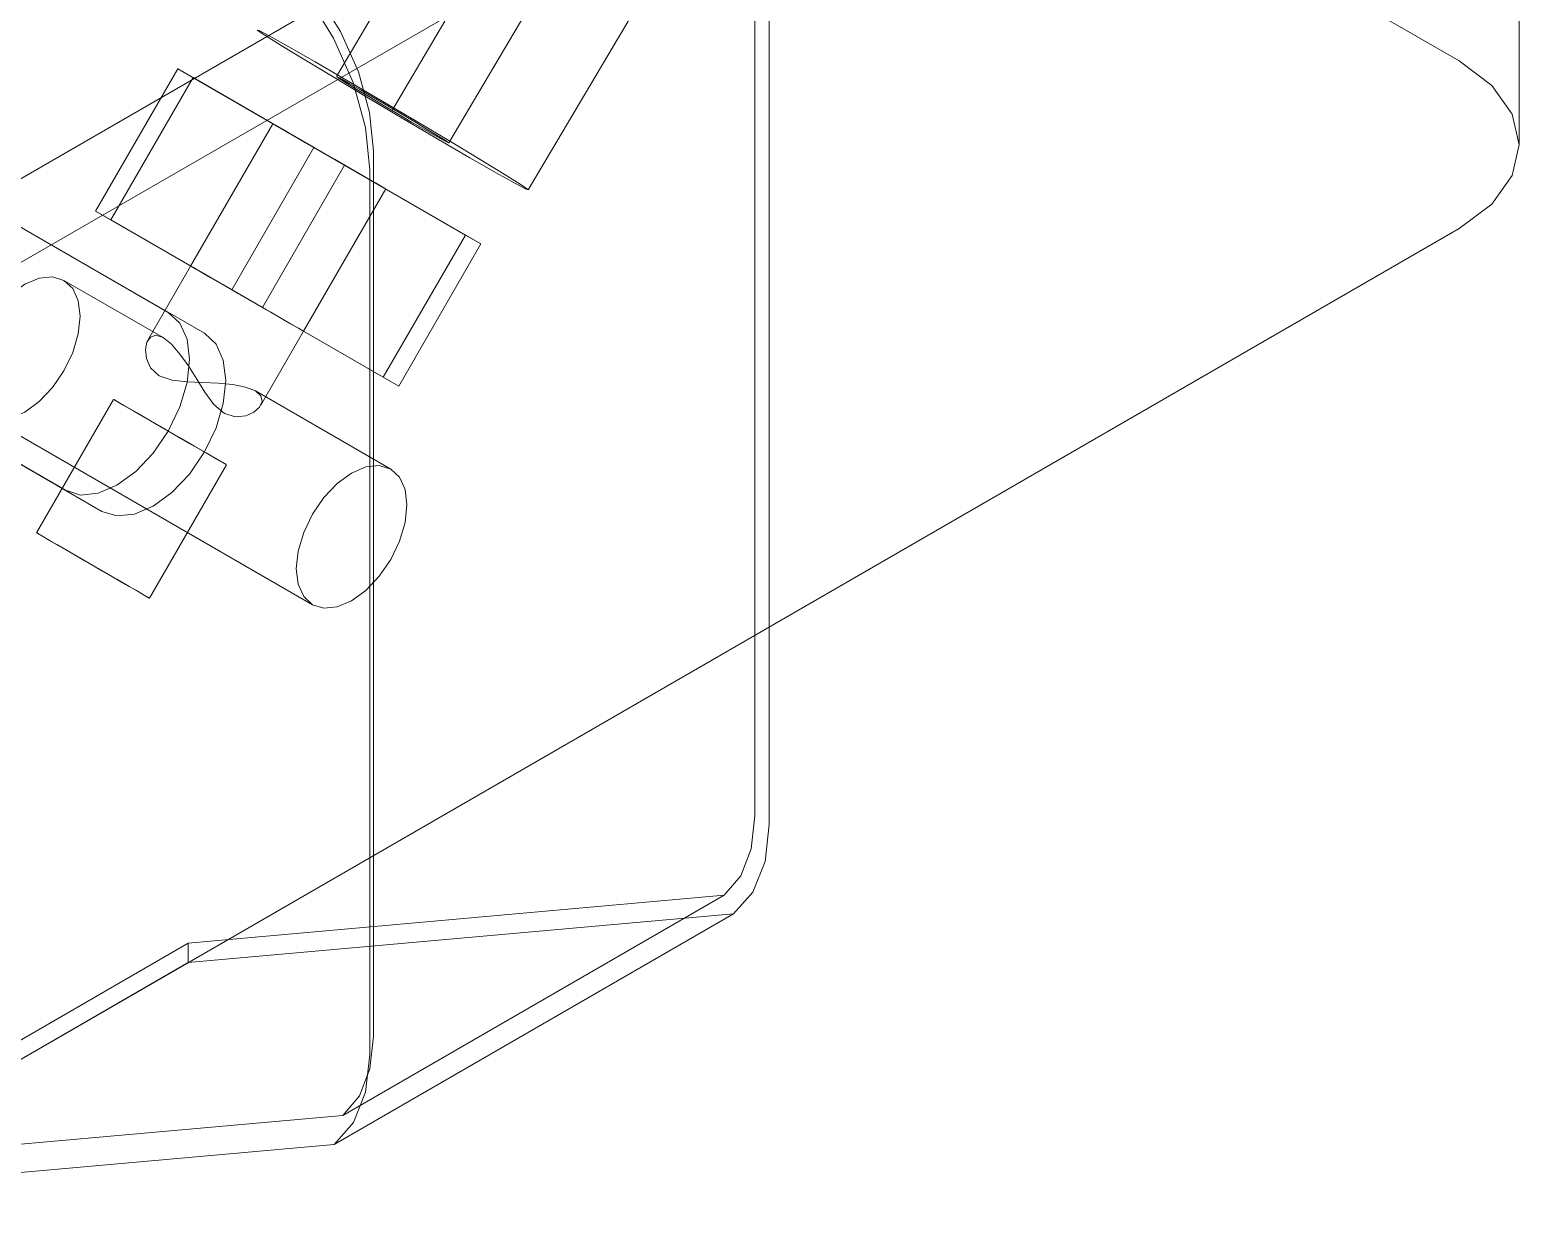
# Model space of a CAD drawing. Header units: millimetres. Extents: x -88595 to 880822, y -1054509 to -148035.
# Drawn here: x 413085.6 to 413230.6, y -310623.9 to -310508.6 of the extents above; entities that cross this region are included whole.
import ezdxf

# ---------------------------------------------------------------- set-up
doc = ezdxf.new("R2010")
doc.units = ezdxf.units.MM
doc.linetypes.add('$12$ADSK_Осевая', pattern=[14, 10, -2, 0, -2])
for name, color, linetype, lineweight in [('Изоляция', 7, 'Continuous', 18), ('Оборудование', 7, 'Continuous', 18), ('Трубопровод', 7, 'Continuous', 18)]:
    doc.layers.add(name, color=color, linetype=linetype, lineweight=lineweight)

# ---------------------------------------------------------------- blocks, each defined once
blk = doc.blocks.new('$0$ADSK_Наружный блок кондиционера сплит-системы1 - AS24TL5HRA-A-4475077-В_ОВ3_4')
at = {"layer": 'Оборудование'}
for p, q in [((-4032.74, 2861.18), (-4032.74, 3304.54)), ((-4576, 3179.62), (-4038.6, 2869.35)), ((-4330.28, 2762.18), (-4061.58, 2917.32)), ((-4098.71, 2904.05), (-4293.16, 2791.78)), ((-4107.19, 2795.85), (-4107.19, 2882.03)), ((-4105.78, 2881.22), (-4105.78, 2795.03)), ((-4171.37, 2854.73), (-4163.37, 2868.58)), ((-4169.88, 2853.87), (-4161.88, 2867.72)), ((-4161.88, 2867.72), (-4163.37, 2868.58)), ((-4163.37, 2868.58), (-4150.1, 2860.92)), ((-4147.12, 2859.2), (-4161.88, 2867.72)), ((-4154.11, 2863.24), (-4162.11, 2849.38)), ((-4158.1, 2847.07), (-4150.1, 2860.92)), ((-4150.1, 2860.92), (-4135.35, 2852.4)), ((-4144.31, 2860.6), (-4144.31, 2774.41)), ((-4189.29, 2859.3), (-4164.29, 2844.87)), ((-4155.12, 2845.35), (-4147.12, 2859.2)), ((-4133.85, 2851.54), (-4147.12, 2859.2)), ((-4144.67, 2772.58), (-4144.67, 2858.76)), ((-4160.76, 2842.83), (-4185.76, 2857.26)), ((-4151.11, 2843.03), (-4143.11, 2856.89)), ((-4158.1, 2847.07), (-4171.37, 2854.73)), ((-4171.37, 2854.73), (-4169.88, 2853.87)), ((-4038.6, 2853.02), (-4204.77, 2757.08)), ((-4169.88, 2853.87), (-4155.12, 2845.35)), ((-4135.35, 2852.4), (-4143.35, 2838.55)), ((-4141.85, 2837.69), (-4133.85, 2851.54)), ((-4135.35, 2852.4), (-4133.85, 2851.54)), ((-4162.11, 2849.38), (-4166.27, 2842.18)), ((-4164.79, 2842.41), (-4174.45, 2847.98)), ((-4143.35, 2838.55), (-4158.1, 2847.07)), ((-4155.12, 2845.35), (-4141.85, 2837.69)), ((-4155.28, 2835.83), (-4151.11, 2843.03)), ((-4174.29, 2827.55), (-4199.29, 2841.98)), ((-4195.76, 2839.94), (-4170.76, 2825.5)), ((-4141.85, 2837.69), (-4143.35, 2838.55)), ((-4142.63, 2829.61), (-4155.81, 2837.22)), ((-4169.61, 2836.39), (-4177.11, 2823.4)), ((-4182.07, 2834.78), (-4150.25, 2816.41)), ((-4166.11, 2817.05), (-4158.61, 2830.04)), ((-4162.35, 2783.46), (-4110.17, 2788.12)), ((-4110.17, 2788.12), (-4147.29, 2766.69)), ((-4109.25, 2786.32), (-4162.35, 2781.57)), ((-4148.14, 2763.86), (-4109.25, 2786.32)), ((-4199.47, 2762.03), (-4162.35, 2783.46)), ((-4162.35, 2781.57), (-4162.35, 2783.46)), ((-4162.35, 2781.57), (-4201.24, 2759.12)), ((-4147.29, 2766.69), (-4199.47, 2762.03)), ((-4201.24, 2759.12), (-4148.14, 2763.86))]:
    blk.add_line(p, q, dxfattribs=at)
for points in [[(-4144.67, 2858.76, 0), (-4145.07, 2862.88, 0), (-4146.27, 2867.24, 0), (-4148.19, 2871.57, 0), (-4150.71, 2875.64, 0), (-4153.7, 2879.21, 0)], [(-4152.55, 2879.1, 0), (-4149.82, 2875.89, 0), (-4147.52, 2872.21, 0), (-4145.78, 2868.28, 0), (-4144.69, 2864.34, 0), (-4144.31, 2860.6, 0)], [(-4038.6, 2869.35, 0), (-4035.42, 2866.96, 0), (-4033.43, 2864.17, 0), (-4032.74, 2861.18, 0), (-4033.43, 2858.19, 0), (-4035.42, 2855.41, 0), (-4038.6, 2853.02, 0)], [(-4151.79, 2861.9, 0), (-4152.84, 2862.51, 0), (-4153.61, 2862.95, 0), (-4154.03, 2863.19, 0), (-4154.09, 2863.23, 0), (-4153.77, 2863.04, 0), (-4153.1, 2862.66, 0), (-4152.13, 2862.09, 0), (-4150.92, 2861.39, 0), (-4149.54, 2860.6, 0), (-4148.11, 2859.77, 0), (-4146.71, 2858.96, 0), (-4145.44, 2858.23, 0)], [(-4145.44, 2858.23, 0), (-4144.39, 2857.62, 0), (-4143.62, 2857.18, 0), (-4143.19, 2856.93, 0), (-4143.14, 2856.9, 0), (-4143.46, 2857.09, 0), (-4144.12, 2857.47, 0), (-4145.1, 2858.03, 0), (-4146.31, 2858.73, 0), (-4147.68, 2859.53, 0), (-4149.12, 2860.35, 0), (-4150.52, 2861.16, 0), (-4151.79, 2861.9, 0)], [(-4174.45, 2847.98, 0), (-4175.56, 2848.33, 0), (-4176.86, 2848.2, 0), (-4178.26, 2847.6, 0), (-4179.65, 2846.59, 0), (-4180.95, 2845.21, 0), (-4182.07, 2843.58, 0), (-4182.92, 2841.8, 0), (-4183.46, 2839.99, 0), (-4183.64, 2838.27, 0), (-4183.46, 2836.77, 0), (-4182.92, 2835.58, 0), (-4182.07, 2834.78, 0)], [(-4153.44, 2844.37, 0), (-4154.71, 2845.11, 0), (-4156.11, 2845.92, 0), (-4157.54, 2846.74, 0), (-4158.92, 2847.54, 0), (-4160.13, 2848.24, 0), (-4161.1, 2848.8, 0), (-4161.77, 2849.19, 0), (-4162.09, 2849.37, 0), (-4162.03, 2849.34, 0), (-4161.61, 2849.09, 0), (-4160.84, 2848.65, 0), (-4159.79, 2848.04, 0)], [(-4153.44, 2844.37, 0), (-4154.71, 2845.11, 0), (-4156.11, 2845.92, 0), (-4157.54, 2846.74, 0), (-4158.92, 2847.54, 0), (-4160.13, 2848.24, 0), (-4161.1, 2848.8, 0), (-4161.77, 2849.19, 0), (-4162.09, 2849.37, 0), (-4162.03, 2849.34, 0), (-4161.61, 2849.09, 0), (-4160.84, 2848.65, 0), (-4159.79, 2848.04, 0)], [(-4182.07, 2834.78, 0), (-4180.95, 2834.44, 0), (-4179.65, 2834.57, 0), (-4178.26, 2835.16, 0), (-4176.86, 2836.18, 0), (-4175.56, 2837.55, 0), (-4174.45, 2839.18, 0), (-4173.59, 2840.96, 0), (-4173.05, 2842.78, 0), (-4172.87, 2844.49, 0), (-4173.05, 2846, 0), (-4173.59, 2847.19, 0), (-4174.45, 2847.98, 0)], [(-4159.79, 2848.04, 0), (-4158.52, 2847.31, 0), (-4157.12, 2846.5, 0), (-4155.68, 2845.67, 0), (-4154.31, 2844.88, 0), (-4153.1, 2844.18, 0), (-4152.12, 2843.61, 0), (-4151.46, 2843.23, 0), (-4151.14, 2843.05, 0), (-4151.19, 2843.08, 0), (-4151.62, 2843.32, 0), (-4152.39, 2843.77, 0), (-4153.44, 2844.37, 0)], [(-4159.79, 2848.04, 0), (-4158.52, 2847.31, 0), (-4157.12, 2846.5, 0), (-4155.68, 2845.67, 0), (-4154.31, 2844.88, 0), (-4153.1, 2844.18, 0), (-4152.12, 2843.61, 0), (-4151.46, 2843.23, 0), (-4151.14, 2843.05, 0), (-4151.19, 2843.08, 0), (-4151.62, 2843.32, 0), (-4152.39, 2843.77, 0), (-4153.44, 2844.37, 0)], [(-4164.29, 2844.87, 0), (-4163.17, 2843.82, 0), (-4162.46, 2842.26, 0), (-4162.22, 2840.29, 0), (-4162.46, 2838.04, 0), (-4163.17, 2835.66, 0), (-4164.29, 2833.32, 0), (-4165.76, 2831.18, 0), (-4167.46, 2829.38, 0), (-4169.29, 2828.04, 0), (-4171.12, 2827.26, 0), (-4172.83, 2827.09, 0), (-4174.29, 2827.55, 0)], [(-4170.76, 2825.5, 0), (-4169.29, 2825.05, 0), (-4167.59, 2825.22, 0), (-4165.76, 2826, 0), (-4163.93, 2827.33, 0), (-4162.22, 2829.13, 0), (-4160.76, 2831.28, 0), (-4159.63, 2833.62, 0), (-4158.93, 2835.99, 0), (-4158.69, 2838.25, 0), (-4158.93, 2840.22, 0), (-4159.63, 2841.78, 0), (-4160.76, 2842.83, 0)], [(-4164.79, 2842.41, 0), (-4165.49, 2842.64, 0), (-4166.02, 2842.47, 0), (-4166.37, 2841.98, 0), (-4166.51, 2841.26, 0), (-4166.41, 2840.39, 0), (-4166.02, 2839.47, 0), (-4165.18, 2838.7, 0)], [(-4158.83, 2835.03, 0), (-4159.84, 2835.91, 0), (-4160.72, 2837.1, 0), (-4161.52, 2838.38, 0), (-4162.33, 2839.65, 0), (-4163.16, 2840.81, 0), (-4163.99, 2841.77, 0), (-4164.79, 2842.41, 0)], [(-4165.18, 2838.7, 0), (-4163.92, 2838.26, 0), (-4162.45, 2838.1, 0), (-4160.94, 2838.04, 0), (-4159.44, 2837.98, 0), (-4158.01, 2837.85, 0), (-4156.76, 2837.6, 0), (-4155.81, 2837.22, 0)], [(-4155.81, 2837.22, 0), (-4155.27, 2836.74, 0), (-4155.14, 2836.19, 0), (-4155.4, 2835.65, 0), (-4155.96, 2835.16, 0), (-4156.75, 2834.81, 0), (-4157.74, 2834.7, 0), (-4158.83, 2835.03, 0)], [(-4160.94, 2831.38, 0), (-4162.21, 2832.12, 0), (-4163.61, 2832.93, 0), (-4165.04, 2833.75, 0), (-4166.42, 2834.55, 0), (-4167.63, 2835.25, 0), (-4168.6, 2835.81, 0), (-4169.27, 2836.2, 0), (-4169.59, 2836.38, 0), (-4169.53, 2836.35, 0), (-4169.11, 2836.1, 0), (-4168.34, 2835.66, 0), (-4167.29, 2835.05, 0)], [(-4167.29, 2835.05, 0), (-4166.02, 2834.32, 0), (-4164.62, 2833.51, 0), (-4163.18, 2832.68, 0), (-4161.81, 2831.89, 0), (-4160.6, 2831.19, 0), (-4159.62, 2830.62, 0), (-4158.96, 2830.24, 0), (-4158.64, 2830.06, 0), (-4158.69, 2830.09, 0), (-4159.12, 2830.33, 0), (-4159.89, 2830.78, 0), (-4160.94, 2831.38, 0)], [(-4142.63, 2829.61, 0), (-4143.74, 2829.95, 0), (-4145.04, 2829.83, 0), (-4146.44, 2829.23, 0), (-4147.83, 2828.22, 0), (-4149.13, 2826.84, 0), (-4150.25, 2825.21, 0), (-4151.1, 2823.43, 0), (-4151.64, 2821.62, 0), (-4151.82, 2819.9, 0), (-4151.64, 2818.4, 0), (-4151.1, 2817.21, 0), (-4150.25, 2816.41, 0)], [(-4150.25, 2816.41, 0), (-4149.13, 2816.07, 0), (-4147.83, 2816.2, 0), (-4146.44, 2816.79, 0), (-4145.04, 2817.81, 0), (-4143.74, 2819.18, 0), (-4142.63, 2820.81, 0), (-4141.77, 2822.59, 0), (-4141.23, 2824.41, 0), (-4141.05, 2826.12, 0), (-4141.23, 2827.63, 0), (-4141.77, 2828.82, 0), (-4142.63, 2829.61, 0)], [(-4174.79, 2822.06, 0), (-4175.84, 2822.67, 0), (-4176.61, 2823.11, 0), (-4177.03, 2823.36, 0), (-4177.09, 2823.39, 0), (-4176.77, 2823.2, 0), (-4176.1, 2822.82, 0), (-4175.13, 2822.26, 0), (-4173.92, 2821.55, 0), (-4172.54, 2820.76, 0), (-4171.11, 2819.94, 0), (-4169.71, 2819.13, 0), (-4168.44, 2818.39, 0)], [(-4168.44, 2818.39, 0), (-4167.39, 2817.78, 0), (-4166.62, 2817.34, 0), (-4166.19, 2817.1, 0), (-4166.14, 2817.06, 0), (-4166.46, 2817.25, 0), (-4167.12, 2817.63, 0), (-4168.1, 2818.2, 0), (-4169.31, 2818.9, 0), (-4170.68, 2819.69, 0), (-4172.12, 2820.52, 0), (-4173.52, 2821.33, 0), (-4174.79, 2822.06, 0)], [(-4110.17, 2788.12, 0), (-4108.55, 2790.03, 0), (-4107.53, 2792.66, 0), (-4107.19, 2795.85, 0)], [(-4105.78, 2795.03, 0), (-4106.18, 2791.4, 0), (-4107.36, 2788.44, 0), (-4109.25, 2786.32, 0)], [(-4144.31, 2774.41, 0), (-4144.66, 2771.22, 0), (-4145.67, 2768.6, 0), (-4147.29, 2766.69, 0)], [(-4148.14, 2763.86, 0), (-4146.25, 2765.99, 0), (-4145.07, 2768.95, 0), (-4144.67, 2772.58, 0)]]:
    blk.add_polyline3d(points, dxfattribs=at)

msp = doc.modelspace()

# ---------------------------------------------------------------- linework, layer by layer
at = {"layer": 'Изоляция'}
msp.add_line((413134.12, -310524.16), (413155.14, -310488.59), dxfattribs=at)
for points in [[(413107.73, -310508.6, 0), (413108.47, -310509.1, 0), (413110.05, -310510.09, 0), (413112.37, -310511.51, 0), (413115.27, -310513.26, 0), (413118.56, -310515.22, 0), (413122.01, -310517.26, 0)], [(413119.8, -310515.45, 0), (413116.43, -310513.47, 0), (413113.36, -310511.69, 0), (413110.81, -310510.23, 0), (413108.95, -310509.18, 0), (413107.9, -310508.63, 0), (413107.73, -310508.6, 0)], [(413134.07, -310524.11, 0), (413133.34, -310523.61, 0), (413131.76, -310522.62, 0), (413129.44, -310521.2, 0), (413126.53, -310519.45, 0), (413123.25, -310517.49, 0), (413119.8, -310515.45, 0)], [(413122.01, -310517.26, 0), (413125.38, -310519.24, 0), (413128.44, -310521.02, 0), (413131, -310522.48, 0), (413132.86, -310523.53, 0), (413133.91, -310524.08, 0), (413134.07, -310524.11, 0)]]:
    msp.add_polyline3d(points, dxfattribs=at)
at = {"layer": 'Трубопровод'}
for p, q in [((413136.46, -310477.55), (413115.44, -310513.12)), ((413126.37, -310519.59), (413147.39, -310484.01))]:
    msp.add_line(p, q, dxfattribs=at)
at = {"layer": 'Трубопровод', "linetype": '$12$ADSK_Осевая'}
msp.add_line((413120.9, -310516.35), (413141.92, -310480.78), dxfattribs=at)
msp.add_line((413120.9, -310516.35), (413141.92, -310480.78), dxfattribs=at)
at = {"layer": 'Трубопровод'}
for points in [[(413117.79, -310514.43, 0), (413116.73, -310513.82, 0), (413115.96, -310513.39, 0), (413115.52, -310513.16, 0), (413115.46, -310513.15, 0), (413115.76, -310513.35, 0), (413116.41, -310513.76, 0)], [(413116.41, -310513.76, 0), (413117.37, -310514.35, 0), (413118.58, -310515.07, 0), (413119.93, -310515.89, 0), (413121.36, -310516.73, 0), (413122.75, -310517.55, 0), (413124.02, -310518.28, 0)], [(413125.39, -310518.95, 0), (413124.43, -310518.36, 0), (413123.23, -310517.64, 0), (413121.87, -310516.82, 0), (413120.45, -310515.98, 0), (413119.05, -310515.16, 0), (413117.79, -310514.43, 0)], [(413124.02, -310518.28, 0), (413125.08, -310518.89, 0), (413125.85, -310519.32, 0), (413126.28, -310519.55, 0), (413126.35, -310519.56, 0), (413126.05, -310519.36, 0), (413125.39, -310518.95, 0)]]:
    msp.add_polyline3d(points, dxfattribs=at)

# ---------------------------------------------------------------- block references
at = {"layer": 'Оборудование'}
msp.add_blockref('$0$ADSK_Наружный блок кондиционера сплит-системы1 - AS24TL5HRA-A-4475077-В_ОВ3_4', (417263.35, -313380.95), dxfattribs=at)

doc.saveas('drawing.dxf')
